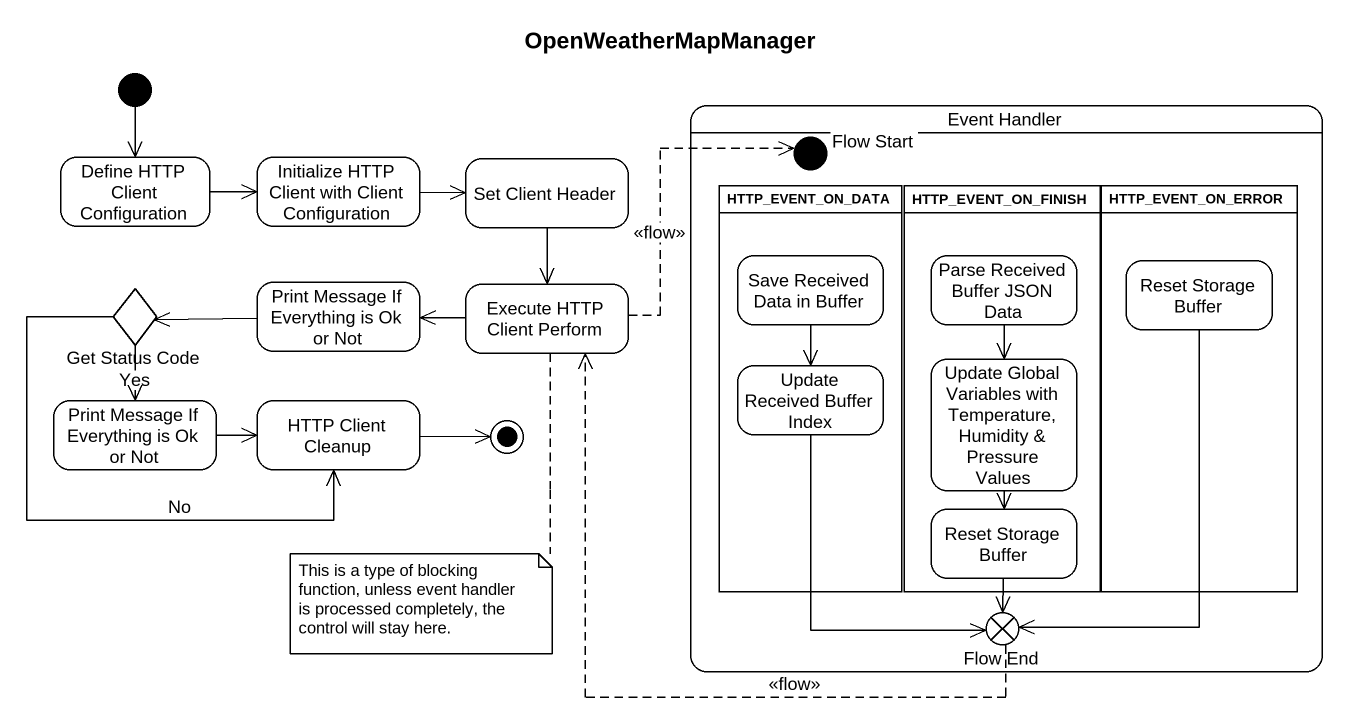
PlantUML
@startuml
title OpenWeatherMapManager
hide empty description
state "Event Handler" as Event_Handler {
  state "Flow Start" as Flow_Start <<start>>
  state HTTP_EVENT_ON_DATA <<partition>> {
    state "Save Received Data in Buffer" as Save_Received_Data_in_Buffer
    state "Update Received Buffer Index" as Update_Received_Buffer_Index
  }
  state HTTP_EVENT_ON_FINISH <<partition>> {
    state "Parse Received Buffer JSON Data" as Parse_Received_Buffer_JSON
    state "Update Global Variables with Temperature, Humidity & Pressure Values" as Update_Global_Variables
    state "Reset Storage Buffer" as Reset_Storage_Buffer_2
  }
  state HTTP_EVENT_ON_ERROR <<partition>> {
    state "Reset Storage Buffer" as Reset_Storage_Buffer
  }
  state "Flow End" as Flow_End <<end>>
}
state "Define HTTP Client Configuration" as Define_HTTP_Client
state "Initialize HTTP Client with Client Configuration" as Initialize_HTTP_Client_with
state "Set Client Header" as Set_Client_Header
state "Get Status Code" as Get_Status_Code <<choice>>
state "Print Message If Everything is Ok or Not" as Print_Message_If_Everything
state "Execute HTTP Client Perform" as Execute_HTTP_Client_Perform
state "Print Message If Everything is Ok or Not" as Print_Message_If_Everything_2
state "HTTP Client Cleanup" as HTTP_Client_Cleanup
[*] --> Define_HTTP_Client
Define_HTTP_Client -right-> Initialize_HTTP_Client_with
Initialize_HTTP_Client_with -right-> Set_Client_Header
Set_Client_Header --> Execute_HTTP_Client_Perform
Get_Status_Code --> Print_Message_If_Everything_2 : Yes
Get_Status_Code -right-> HTTP_Client_Cleanup : No
Print_Message_If_Everything -left-> Get_Status_Code
Execute_HTTP_Client_Perform -up[dashed]-> Flow_Start : <<flow>>
Execute_HTTP_Client_Perform -left-> Print_Message_If_Everything
Save_Received_Data_in_Buffer --> Update_Received_Buffer_Index
Parse_Received_Buffer_JSON --> Update_Global_Variables
Reset_Storage_Buffer --> Flow_End
Update_Received_Buffer_Index --> Flow_End
Update_Global_Variables --> Reset_Storage_Buffer_2
Print_Message_If_Everything_2 -right-> HTTP_Client_Cleanup
Reset_Storage_Buffer_2 --> Flow_End
Flow_End -up[dashed]-> Execute_HTTP_Client_Perform : <<flow>>
HTTP_Client_Cleanup -right-> [*]
note bottom of Execute_HTTP_Client_Perform : This is a type of blocking function, unless event handler is processed completely, the control will stay here.
@enduml
